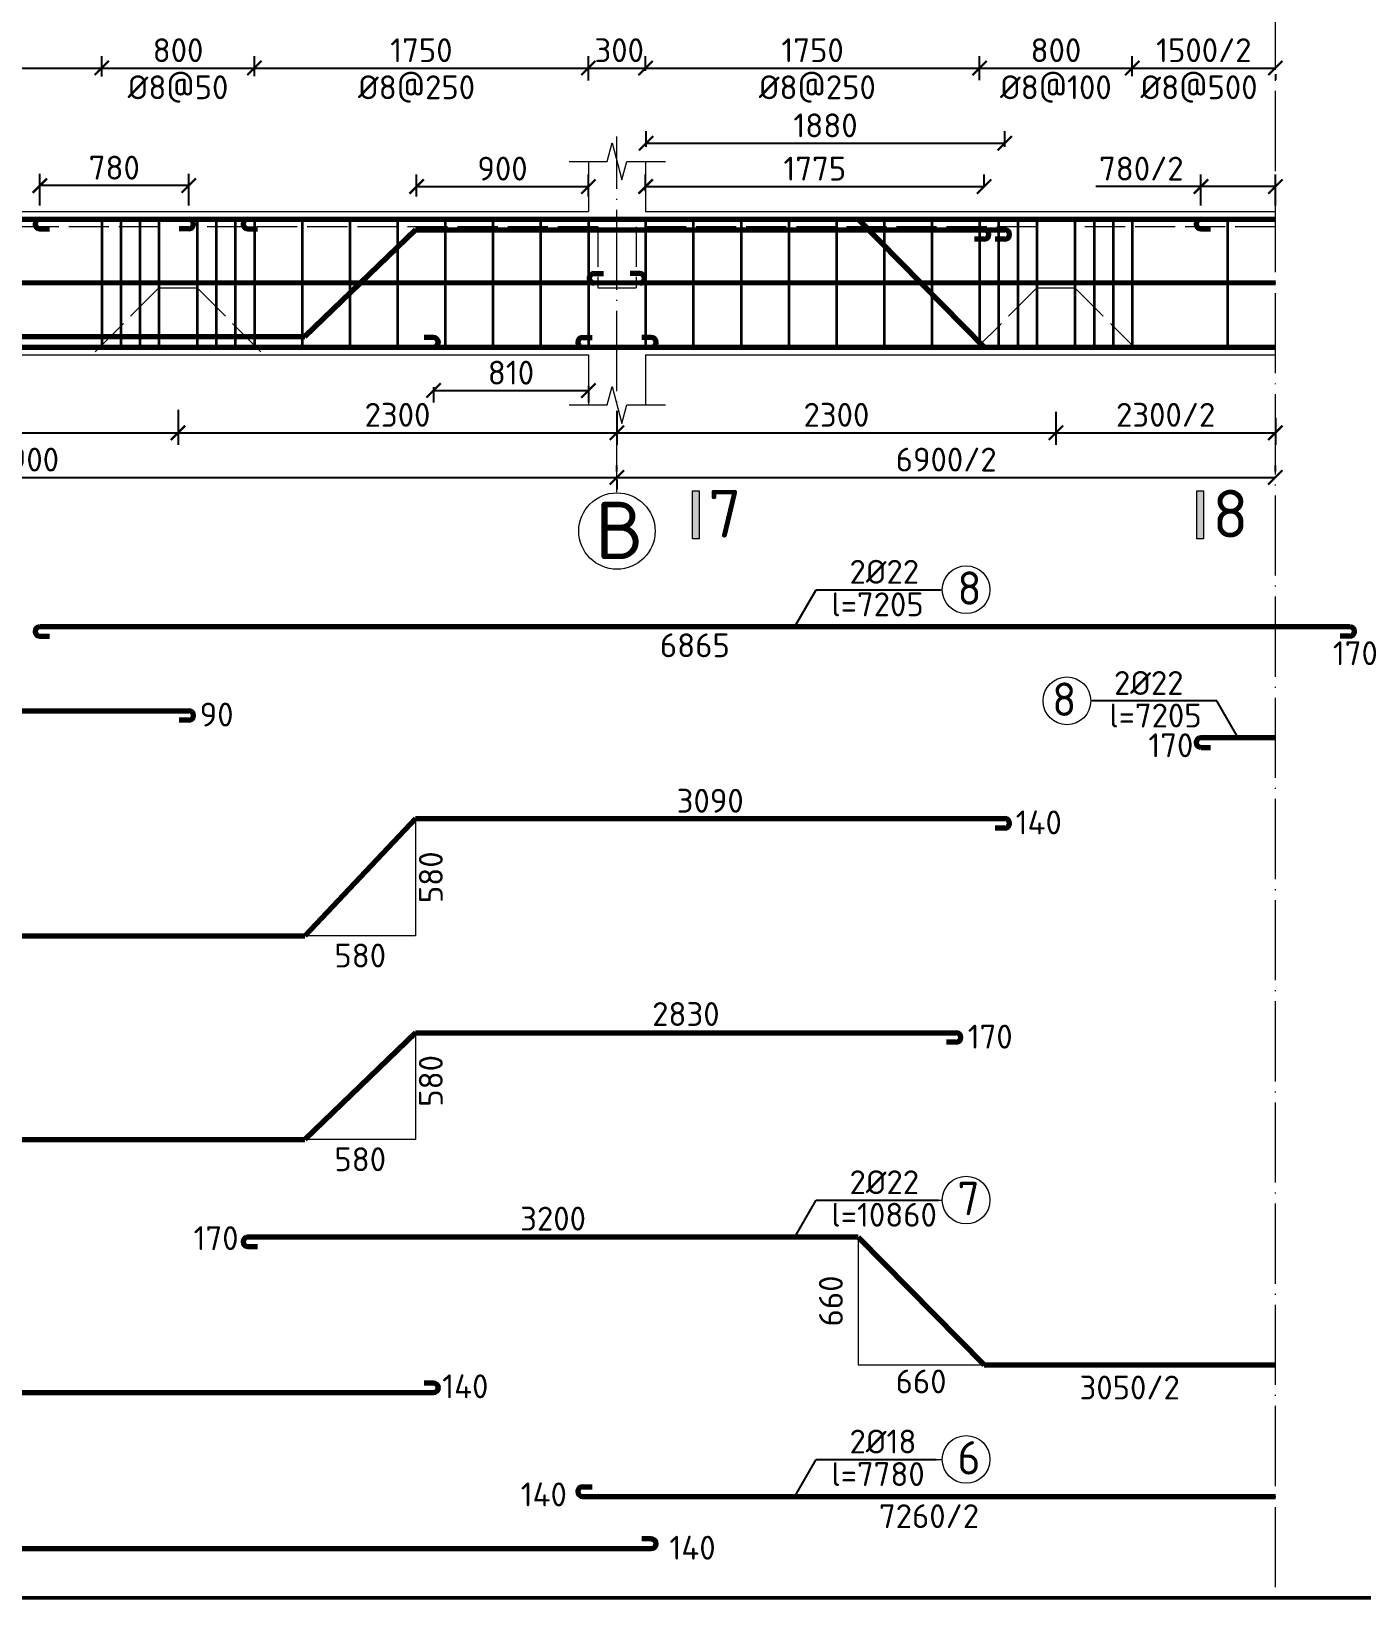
# Model space of a CAD drawing. Header units: millimetres. Extents: x 0 to 4970, y -594 to 1412.
# Drawn here: x 480.2 to 619.6, y 10 to 174.1 of the extents above; entities that cross this region are included whole.
import ezdxf

# ---------------------------------------------------------------- set-up
doc = ezdxf.new("R2010")
doc.units = ezdxf.units.MM
doc.header["$LTSCALE"] = 0.35
doc.header["$PDMODE"] = 3
doc.linetypes.add('ACAD_ISO02W100', pattern=[15, 12, -3])
doc.linetypes.add('ACAD_ISO04W100', pattern=[30, 24, -3, 0, -3])
doc.layers.get('0').update_dxf_attribs({"lineweight": 50})
for name, color, linetype, lineweight in [('Cot Dai', 7, 'Continuous', 35), ('Cot thep', 2, 'Continuous', 70), ('Cotthepcat', 3, 'Continuous', 70), ('Duong Bao', 6, 'Continuous', 18), ('Kich Thuoc', 1, 'Continuous', 20), ('Ky Hieu', 4, 'Continuous', 20), ('Net Khuat', 5, 'ACAD_ISO02W100', 20), ('NetCat', 7, 'Continuous', 20), ('Text', 40, 'Continuous', 20), ('Truc', 3, 'ACAD_ISO04W100', 20)]:
    doc.layers.add(name, color=color, linetype=linetype, lineweight=lineweight)
doc.styles.get("Standard").update_dxf_attribs({"font": 'isocpeur.ttf'})
doc.styles.add('VN', font='')
doc.styles.get('VN').set_extended_font_data('TCVN 7284')
doc.dimstyles.new('Dim20', dxfattribs={"dimtxt": 2.5, "dimasz": 1.5, "dimexe": 1.25, "dimexo": 0.625, "dimtad": 1, "dimlfac": 20, "dimtxsty": 'Standard', "dimblk": 'ARCHTICK', "dimcen": 2.5, "dimadec": 0, "dimazin": 0, "dimtfac": 1, "dimtmove": 0, "dimatfit": 3, "dimfxl": 1, "dimarcsym": 0})
doc.dimstyles.new('Dim50', dxfattribs={"dimtxt": 2.5, "dimasz": 1.5, "dimexe": 1.25, "dimexo": 0.625, "dimtad": 1, "dimlfac": 50, "dimtxsty": 'Standard', "dimblk": 'ARCHTICK', "dimcen": 2.5, "dimadec": 0, "dimazin": 0, "dimtfac": 1, "dimtmove": 0, "dimatfit": 3, "dimfxl": 1, "dimarcsym": 0})
doc.dimstyles.new('Dim50KT', dxfattribs={"dimtxt": 2.5, "dimasz": 1.5, "dimexe": 1.25, "dimexo": 0.625, "dimtad": 1, "dimlfac": 50, "dimtxsty": 'Standard', "dimblk": 'ARCHTICK', "dimcen": 2.5, "dimse1": 1, "dimse2": 1, "dimsd1": 1, "dimsd2": 1, "dimadec": 0, "dimazin": 0, "dimtfac": 1, "dimtmove": 0, "dimatfit": 3, "dimfxl": 1, "dimarcsym": 0})

# ---------------------------------------------------------------- blocks, each defined once
blk = doc.blocks.new('_ArchTick')
at = {"color": 0, "linetype": 'ByBlock', "const_width": 0.15}
blk.add_lwpolyline([(-0.5, -0.5), (0.5, 0.5)], dxfattribs=at)
blk = doc.blocks.new('*D900')
at = {"layer": 'Defpoints', "color": 0}
for p in [(522.37, 137.49), (538.59, 137.62), (538.59, 136.5)]:
    blk.add_point(p, dxfattribs=at)
at = {"layer": 'Kich Thuoc', "color": 0, "lineweight": -2}
for p, q in [((522.37, 136.86), (522.37, 135.25)), ((522.37, 136.5), (538.59, 136.5)), ((538.59, 136.99), (538.59, 135.25))]:
    blk.add_line(p, q, dxfattribs=at)
at = {"layer": 'Kich Thuoc', "color": 0, "lineweight": -2, "xscale": 1.5, "yscale": 1.5, "zscale": 1.5, "rotation": 180}
blk.add_blockref('_ArchTick', (522.37, 136.5), dxfattribs=at)
at = {"layer": 'Kich Thuoc', "color": 0, "lineweight": -2, "xscale": 1.5, "yscale": 1.5, "zscale": 1.5}
blk.add_blockref('_ArchTick', (538.59, 136.5), dxfattribs=at)
at = {"layer": 'Kich Thuoc', "color": 0, "insert": (530.48, 138.37), "char_height": 2.5, "attachment_point": 5}
blk.add_mtext('810', dxfattribs=at)
blk = doc.blocks.new('*D856')
at = {"layer": 'Defpoints', "color": 0}
for p in [(580.06, 157.87), (544.59, 156.76), (580.06, 157.16)]:
    blk.add_point(p, dxfattribs=at)
at = {"layer": 'Kich Thuoc', "color": 0, "lineweight": -2}
for p, q in [((544.59, 157.39), (544.59, 159.12)), ((544.59, 157.87), (580.06, 157.87)), ((580.06, 157.79), (580.06, 159.12))]:
    blk.add_line(p, q, dxfattribs=at)
at = {"layer": 'Kich Thuoc', "color": 0, "lineweight": -2, "xscale": 1.5, "yscale": 1.5, "zscale": 1.5, "rotation": 180}
blk.add_blockref('_ArchTick', (544.59, 157.87), dxfattribs=at)
at = {"layer": 'Kich Thuoc', "color": 0, "lineweight": -2, "xscale": 1.5, "yscale": 1.5, "zscale": 1.5}
blk.add_blockref('_ArchTick', (580.06, 157.87), dxfattribs=at)
at = {"layer": 'Kich Thuoc', "color": 0, "insert": (562.32, 159.75), "char_height": 2.5, "attachment_point": 5}
blk.add_mtext('1775', dxfattribs=at)
blk = doc.blocks.new('*D857')
at = {"layer": 'Defpoints', "color": 0}
for p in [(544.64, 161.41), (582.23, 162.41), (582.23, 161.41)]:
    blk.add_point(p, dxfattribs=at)
at = {"layer": 'Kich Thuoc', "color": 0, "lineweight": -2}
for p, q in [((544.64, 162.03), (544.64, 163.66)), ((582.23, 162.03), (582.23, 163.66)), ((544.64, 162.41), (582.23, 162.41))]:
    blk.add_line(p, q, dxfattribs=at)
at = {"layer": 'Kich Thuoc', "color": 0, "lineweight": -2, "xscale": 1.5, "yscale": 1.5, "zscale": 1.5, "rotation": 180}
blk.add_blockref('_ArchTick', (544.64, 162.41), dxfattribs=at)
at = {"layer": 'Kich Thuoc', "color": 0, "lineweight": -2, "xscale": 1.5, "yscale": 1.5, "zscale": 1.5}
blk.add_blockref('_ArchTick', (582.23, 162.41), dxfattribs=at)
at = {"layer": 'Kich Thuoc', "color": 0, "insert": (563.44, 164.28), "char_height": 2.5, "attachment_point": 5}
blk.add_mtext('1880', dxfattribs=at)
blk = doc.blocks.new('*D867')
at = {"layer": 'Defpoints', "color": 0}
for p in [(538.59, 157.87), (520.59, 156.2), (538.59, 156.2)]:
    blk.add_point(p, dxfattribs=at)
at = {"layer": 'Kich Thuoc', "color": 0, "lineweight": -2}
for p, q in [((520.59, 156.83), (520.59, 159.12)), ((520.59, 157.87), (538.59, 157.87)), ((538.59, 156.83), (538.59, 159.12))]:
    blk.add_line(p, q, dxfattribs=at)
at = {"layer": 'Kich Thuoc', "color": 0, "lineweight": -2, "xscale": 1.5, "yscale": 1.5, "zscale": 1.5, "rotation": 180}
blk.add_blockref('_ArchTick', (520.59, 157.87), dxfattribs=at)
at = {"layer": 'Kich Thuoc', "color": 0, "lineweight": -2, "xscale": 1.5, "yscale": 1.5, "zscale": 1.5}
blk.add_blockref('_ArchTick', (538.59, 157.87), dxfattribs=at)
at = {"layer": 'Kich Thuoc', "color": 0, "insert": (529.59, 159.75), "char_height": 2.5, "attachment_point": 5}
blk.add_mtext('900', dxfattribs=at)
blk = doc.blocks.new('*D869')
at = {"layer": 'Defpoints', "color": 0}
for p in [(425.24, 57.73), (508.88, 57.73), (508.88, 54.08)]:
    blk.add_point(p, dxfattribs=at)
at = {"layer": 'Kich Thuoc', "color": 0, "insert": (467.06, 55.95), "char_height": 2.5, "attachment_point": 5}
blk.add_mtext('4180', dxfattribs=at)
blk = doc.blocks.new('*D870')
at = {"layer": 'Defpoints', "color": 0}
for p in [(425.24, 79.07), (508.88, 79.07), (508.88, 75.42)]:
    blk.add_point(p, dxfattribs=at)
at = {"layer": 'Kich Thuoc', "color": 0, "insert": (467.06, 77.3), "char_height": 2.5, "attachment_point": 5}
blk.add_mtext('4180', dxfattribs=at)
blk = doc.blocks.new('*D872')
at = {"layer": 'Defpoints', "color": 0}
for p in [(523.95, 91.64), (523.95, 79.34), (523.95, 79.34)]:
    blk.add_point(p, dxfattribs=at)
at = {"layer": 'Kich Thuoc', "color": 0, "insert": (522.08, 85.49), "char_height": 2.5, "attachment_point": 5, "rotation": 90}
blk.add_mtext('580', dxfattribs=at)
blk = doc.blocks.new('*D873')
at = {"layer": 'Defpoints', "color": 0}
for p in [(508.88, 78.74), (520.48, 78.74), (508.88, 75.41)]:
    blk.add_point(p, dxfattribs=at)
at = {"layer": 'Kich Thuoc', "color": 0, "insert": (514.68, 77.29), "char_height": 2.5, "attachment_point": 5}
blk.add_mtext('580', dxfattribs=at)
blk = doc.blocks.new('*D876')
at = {"layer": 'Defpoints', "color": 0}
for p in [(523.95, 70.3), (523.95, 58), (523.95, 58)]:
    blk.add_point(p, dxfattribs=at)
at = {"layer": 'Kich Thuoc', "color": 0, "insert": (522.08, 64.15), "char_height": 2.5, "attachment_point": 5, "rotation": 90}
blk.add_mtext('580', dxfattribs=at)
blk = doc.blocks.new('*D877')
at = {"layer": 'Defpoints', "color": 0}
for p in [(508.88, 57.39), (520.48, 57.39), (508.88, 54.07)]:
    blk.add_point(p, dxfattribs=at)
at = {"layer": 'Kich Thuoc', "color": 0, "insert": (514.68, 55.94), "char_height": 2.5, "attachment_point": 5}
blk.add_mtext('580', dxfattribs=at)
blk = doc.blocks.new('*D878')
at = {"layer": 'Defpoints', "color": 0}
for p in [(520.48, 96.21), (582.23, 96.21), (582.23, 91.63)]:
    blk.add_point(p, dxfattribs=at)
at = {"layer": 'Kich Thuoc', "color": 0, "insert": (551.36, 93.51), "char_height": 2.5, "attachment_point": 5}
blk.add_mtext('3090', dxfattribs=at)
blk = doc.blocks.new('*D879')
at = {"layer": 'Defpoints', "color": 0}
for p in [(520.48, 73.58), (577.13, 73.58), (577.13, 69.29)]:
    blk.add_point(p, dxfattribs=at)
at = {"layer": 'Kich Thuoc', "color": 0, "insert": (548.81, 71.16), "char_height": 2.5, "attachment_point": 5}
blk.add_mtext('2830', dxfattribs=at)
blk = doc.blocks.new('*D880')
at = {"layer": 'Defpoints', "color": 0}
for p in [(502.92, 52.3), (566.86, 52.3), (566.86, 47.84)]:
    blk.add_point(p, dxfattribs=at)
at = {"layer": 'Kich Thuoc', "color": 0, "insert": (534.89, 49.72), "char_height": 2.5, "attachment_point": 5}
blk.add_mtext('3200', dxfattribs=at)
blk = doc.blocks.new('*D903')
at = {"layer": 'Defpoints', "color": 0}
for p in [(420.13, 31.49), (522.37, 31.49), (522.37, 27.44)]:
    blk.add_point(p, dxfattribs=at)
at = {"layer": 'Kich Thuoc', "color": 0, "insert": (471.25, 29.32), "char_height": 2.5, "attachment_point": 5}
blk.add_mtext('5110', dxfattribs=at)
blk = doc.blocks.new('*D881')
at = {"layer": 'Defpoints', "color": 0}
for p in [(401.6, 16.92), (545.19, 16.92), (545.19, 11.06)]:
    blk.add_point(p, dxfattribs=at)
at = {"layer": 'Kich Thuoc', "color": 0, "insert": (473.4, 12.93), "char_height": 2.5, "attachment_point": 5}
blk.add_mtext('7200', dxfattribs=at)
blk = doc.blocks.new('*D904')
at = {"layer": 'Defpoints', "color": 0}
for p in [(580.06, 34.39), (610.59, 34.39), (610.59, 30.14)]:
    blk.add_point(p, dxfattribs=at)
at = {"layer": 'Kich Thuoc', "color": 0, "insert": (595.32, 32.02), "char_height": 2.5, "attachment_point": 5}
blk.add_mtext('3050/2', dxfattribs=at)
blk = doc.blocks.new('*D905')
at = {"layer": 'Defpoints', "color": 0}
for p in [(566.86, 34.39), (580.06, 34.39), (580.06, 30.79)]:
    blk.add_point(p, dxfattribs=at)
at = {"layer": 'Kich Thuoc', "color": 0, "insert": (573.46, 32.66), "char_height": 2.5, "attachment_point": 5}
blk.add_mtext('660', dxfattribs=at)
blk = doc.blocks.new('*D906')
at = {"layer": 'Defpoints', "color": 0}
for p in [(566.86, 47.79), (565.89, 34.39), (566.86, 34.39)]:
    blk.add_point(p, dxfattribs=at)
at = {"layer": 'Kich Thuoc', "color": 0, "insert": (564.01, 41.09), "char_height": 2.5, "attachment_point": 5, "rotation": 90}
blk.add_mtext('660', dxfattribs=at)
blk = doc.blocks.new('*D882')
at = {"layer": 'Defpoints', "color": 0}
for p in [(537.99, 20.33), (610.59, 20.33), (610.59, 16.67)]:
    blk.add_point(p, dxfattribs=at)
at = {"layer": 'Kich Thuoc', "color": 0, "insert": (574.29, 18.54), "char_height": 2.5, "attachment_point": 5}
blk.add_mtext('7260/2', dxfattribs=at)
blk = doc.blocks.new('*D883')
at = {"layer": 'Defpoints', "color": 0}
for p in [(403.59, 127.8), (541.59, 127.8), (541.59, 127.39)]:
    blk.add_point(p, dxfattribs=at)
at = {"layer": 'Kich Thuoc', "color": 0, "lineweight": -2}
for p, q in [((403.59, 127.39), (541.59, 127.39)), ((403.59, 127.17), (403.59, 126.14)), ((541.59, 127.17), (541.59, 126.14))]:
    blk.add_line(p, q, dxfattribs=at)
at = {"layer": 'Kich Thuoc', "color": 0, "lineweight": -2, "xscale": 1.5, "yscale": 1.5, "zscale": 1.5, "rotation": 180}
blk.add_blockref('_ArchTick', (403.59, 127.39), dxfattribs=at)
at = {"layer": 'Kich Thuoc', "color": 0, "lineweight": -2, "xscale": 1.5, "yscale": 1.5, "zscale": 1.5}
blk.add_blockref('_ArchTick', (541.59, 127.39), dxfattribs=at)
at = {"layer": 'Kich Thuoc', "color": 0, "insert": (479.58, 129.26), "char_height": 2.5, "attachment_point": 5}
blk.add_mtext('6900', dxfattribs=at)
blk = doc.blocks.new('*D884')
at = {"layer": 'Defpoints', "color": 0}
for p in [(541.59, 127.39), (610.59, 127.39), (610.59, 127.39)]:
    blk.add_point(p, dxfattribs=at)
at = {"layer": 'Kich Thuoc', "color": 0, "lineweight": -2}
for p, q in [((541.59, 128.01), (541.59, 128.64)), ((610.59, 128.01), (610.59, 128.64)), ((541.59, 127.39), (610.59, 127.39))]:
    blk.add_line(p, q, dxfattribs=at)
at = {"layer": 'Kich Thuoc', "color": 0, "lineweight": -2, "xscale": 1.5, "yscale": 1.5, "zscale": 1.5, "rotation": 180}
blk.add_blockref('_ArchTick', (541.59, 127.39), dxfattribs=at)
at = {"layer": 'Kich Thuoc', "color": 0, "lineweight": -2, "xscale": 1.5, "yscale": 1.5, "zscale": 1.5}
blk.add_blockref('_ArchTick', (610.59, 127.39), dxfattribs=at)
at = {"layer": 'Kich Thuoc', "color": 0, "insert": (576.09, 129.26), "char_height": 2.5, "attachment_point": 5}
blk.add_mtext('6900/2', dxfattribs=at)
blk = doc.blocks.new('*D886')
at = {"layer": 'Defpoints', "color": 0}
for p in [(503.59, 170.29), (487.59, 168.79), (503.59, 168.8)]:
    blk.add_point(p, dxfattribs=at)
at = {"layer": 'Kich Thuoc', "color": 0, "lineweight": -2}
for p, q in [((487.59, 169.41), (487.59, 171.54)), ((503.59, 169.43), (503.59, 171.54)), ((487.59, 170.29), (503.59, 170.29))]:
    blk.add_line(p, q, dxfattribs=at)
at = {"layer": 'Kich Thuoc', "color": 0, "lineweight": -2, "xscale": 1.5, "yscale": 1.5, "zscale": 1.5, "rotation": 180}
blk.add_blockref('_ArchTick', (487.59, 170.29), dxfattribs=at)
at = {"layer": 'Kich Thuoc', "color": 0, "lineweight": -2, "xscale": 1.5, "yscale": 1.5, "zscale": 1.5}
blk.add_blockref('_ArchTick', (503.59, 170.29), dxfattribs=at)
at = {"layer": 'Kich Thuoc', "color": 0, "insert": (495.59, 172.16), "char_height": 2.5, "attachment_point": 5}
blk.add_mtext('800', dxfattribs=at)
blk = doc.blocks.new('*D887')
at = {"layer": 'Defpoints', "color": 0}
for p in [(538.59, 170.29), (503.59, 168.8), (538.59, 168.37)]:
    blk.add_point(p, dxfattribs=at)
at = {"layer": 'Kich Thuoc', "color": 0, "lineweight": -2}
for p, q in [((503.59, 169.43), (503.59, 171.54)), ((538.59, 168.99), (538.59, 171.54)), ((503.59, 170.29), (538.59, 170.29))]:
    blk.add_line(p, q, dxfattribs=at)
at = {"layer": 'Kich Thuoc', "color": 0, "lineweight": -2, "xscale": 1.5, "yscale": 1.5, "zscale": 1.5, "rotation": 180}
blk.add_blockref('_ArchTick', (503.59, 170.29), dxfattribs=at)
at = {"layer": 'Kich Thuoc', "color": 0, "lineweight": -2, "xscale": 1.5, "yscale": 1.5, "zscale": 1.5}
blk.add_blockref('_ArchTick', (538.59, 170.29), dxfattribs=at)
at = {"layer": 'Kich Thuoc', "color": 0, "insert": (521.09, 172.16), "char_height": 2.5, "attachment_point": 5}
blk.add_mtext('1750', dxfattribs=at)
blk = doc.blocks.new('*D888')
at = {"layer": 'Defpoints', "color": 0}
for p in [(544.59, 170.29), (544.59, 169.35), (538.59, 168.37)]:
    blk.add_point(p, dxfattribs=at)
at = {"layer": 'Kich Thuoc', "color": 0, "lineweight": -2}
for p, q in [((538.59, 168.99), (538.59, 171.54)), ((544.59, 169.98), (544.59, 171.54)), ((538.59, 170.29), (544.59, 170.29))]:
    blk.add_line(p, q, dxfattribs=at)
at = {"layer": 'Kich Thuoc', "color": 0, "lineweight": -2, "xscale": 1.5, "yscale": 1.5, "zscale": 1.5, "rotation": 180}
blk.add_blockref('_ArchTick', (538.59, 170.29), dxfattribs=at)
at = {"layer": 'Kich Thuoc', "color": 0, "lineweight": -2, "xscale": 1.5, "yscale": 1.5, "zscale": 1.5}
blk.add_blockref('_ArchTick', (544.59, 170.29), dxfattribs=at)
at = {"layer": 'Kich Thuoc', "color": 0, "insert": (541.82, 172.16), "char_height": 2.5, "attachment_point": 5}
blk.add_mtext('300', dxfattribs=at)
blk = doc.blocks.new('*D889')
at = {"layer": 'Defpoints', "color": 0}
for p in [(595.59, 170.29), (579.59, 168.41), (595.59, 168.81)]:
    blk.add_point(p, dxfattribs=at)
at = {"layer": 'Kich Thuoc', "color": 0, "lineweight": -2}
for p, q in [((579.59, 169.03), (579.59, 171.54)), ((595.59, 169.43), (595.59, 171.54)), ((579.59, 170.29), (595.59, 170.29))]:
    blk.add_line(p, q, dxfattribs=at)
at = {"layer": 'Kich Thuoc', "color": 0, "lineweight": -2, "xscale": 1.5, "yscale": 1.5, "zscale": 1.5, "rotation": 180}
blk.add_blockref('_ArchTick', (579.59, 170.29), dxfattribs=at)
at = {"layer": 'Kich Thuoc', "color": 0, "lineweight": -2, "xscale": 1.5, "yscale": 1.5, "zscale": 1.5}
blk.add_blockref('_ArchTick', (595.59, 170.29), dxfattribs=at)
at = {"layer": 'Kich Thuoc', "color": 0, "insert": (587.59, 172.16), "char_height": 2.5, "attachment_point": 5}
blk.add_mtext('800', dxfattribs=at)
blk = doc.blocks.new('*D891')
at = {"layer": 'Defpoints', "color": 0}
for p in [(457.59, 169.23), (487.59, 170.29), (487.59, 169.23)]:
    blk.add_point(p, dxfattribs=at)
at = {"layer": 'Kich Thuoc', "color": 0, "lineweight": -2}
for p, q in [((457.59, 169.86), (457.59, 171.54)), ((487.59, 169.86), (487.59, 171.54)), ((457.59, 170.29), (487.59, 170.29))]:
    blk.add_line(p, q, dxfattribs=at)
at = {"layer": 'Kich Thuoc', "color": 0, "lineweight": -2, "xscale": 1.5, "yscale": 1.5, "zscale": 1.5, "rotation": 180}
blk.add_blockref('_ArchTick', (457.59, 170.29), dxfattribs=at)
at = {"layer": 'Kich Thuoc', "color": 0, "lineweight": -2, "xscale": 1.5, "yscale": 1.5, "zscale": 1.5}
blk.add_blockref('_ArchTick', (487.59, 170.29), dxfattribs=at)
at = {"layer": 'Kich Thuoc', "color": 0, "insert": (472.59, 172.16), "char_height": 2.5, "attachment_point": 5}
blk.add_mtext('1500', dxfattribs=at)
blk = doc.blocks.new('*D892')
at = {"layer": 'Defpoints', "color": 0}
for p in [(544.59, 169.63), (579.59, 170.29), (579.59, 169.63)]:
    blk.add_point(p, dxfattribs=at)
at = {"layer": 'Kich Thuoc', "color": 0, "lineweight": -2}
for p, q in [((544.59, 170.26), (544.59, 171.54)), ((579.59, 170.26), (579.59, 171.54)), ((544.59, 170.29), (579.59, 170.29))]:
    blk.add_line(p, q, dxfattribs=at)
at = {"layer": 'Kich Thuoc', "color": 0, "lineweight": -2, "xscale": 1.5, "yscale": 1.5, "zscale": 1.5, "rotation": 180}
blk.add_blockref('_ArchTick', (544.59, 170.29), dxfattribs=at)
at = {"layer": 'Kich Thuoc', "color": 0, "lineweight": -2, "xscale": 1.5, "yscale": 1.5, "zscale": 1.5}
blk.add_blockref('_ArchTick', (579.59, 170.29), dxfattribs=at)
at = {"layer": 'Kich Thuoc', "color": 0, "insert": (562.09, 172.16), "char_height": 2.5, "attachment_point": 5}
blk.add_mtext('1750', dxfattribs=at)
blk = doc.blocks.new('*D893')
at = {"layer": 'Defpoints', "color": 0}
for p in [(595.59, 170.29), (610.59, 170.29), (610.59, 170.29)]:
    blk.add_point(p, dxfattribs=at)
at = {"layer": 'Kich Thuoc', "color": 0, "lineweight": -2}
for p, q in [((595.59, 170.91), (595.59, 171.54)), ((595.59, 170.29), (610.59, 170.29)), ((610.59, 169.66), (610.59, 169.04))]:
    blk.add_line(p, q, dxfattribs=at)
at = {"layer": 'Kich Thuoc', "color": 0, "lineweight": -2, "xscale": 1.5, "yscale": 1.5, "zscale": 1.5, "rotation": 180}
blk.add_blockref('_ArchTick', (595.59, 170.29), dxfattribs=at)
at = {"layer": 'Kich Thuoc', "color": 0, "lineweight": -2, "xscale": 1.5, "yscale": 1.5, "zscale": 1.5}
blk.add_blockref('_ArchTick', (610.59, 170.29), dxfattribs=at)
at = {"layer": 'Kich Thuoc', "color": 0, "insert": (603.09, 172.16), "char_height": 2.5, "attachment_point": 5}
blk.add_mtext('1500/2', dxfattribs=at)
blk = doc.blocks.new('*D894')
at = {"layer": 'Defpoints', "color": 0}
for p in [(481.11, 157.97), (481.11, 155.25), (496.71, 155.25)]:
    blk.add_point(p, dxfattribs=at)
at = {"layer": 'Kich Thuoc', "color": 0, "lineweight": -2}
for p, q in [((481.11, 155.87), (481.11, 159.22)), ((496.71, 155.87), (496.71, 159.22)), ((496.71, 157.97), (481.11, 157.97))]:
    blk.add_line(p, q, dxfattribs=at)
at = {"layer": 'Kich Thuoc', "color": 0, "lineweight": -2, "xscale": 1.5, "yscale": 1.5, "zscale": 1.5, "rotation": 180}
blk.add_blockref('_ArchTick', (481.11, 157.97), dxfattribs=at)
at = {"layer": 'Kich Thuoc', "color": 0, "lineweight": -2, "xscale": 1.5, "yscale": 1.5, "zscale": 1.5}
blk.add_blockref('_ArchTick', (496.71, 157.97), dxfattribs=at)
at = {"layer": 'Kich Thuoc', "color": 0, "insert": (488.91, 159.85), "char_height": 2.5, "attachment_point": 5}
blk.add_mtext('780', dxfattribs=at)
blk = doc.blocks.new('*D895')
at = {"layer": 'Defpoints', "color": 0}
for p in [(481.11, 112.19), (618.39, 112.19), (618.39, 107.92)]:
    blk.add_point(p, dxfattribs=at)
at = {"layer": 'Kich Thuoc', "color": 0, "insert": (549.75, 109.8), "char_height": 2.5, "attachment_point": 5}
blk.add_mtext('6865', dxfattribs=at)
blk = doc.blocks.new('*D907')
at = {"layer": 'Defpoints', "color": 0}
for p in [(610.59, 157.87), (602.79, 155.25), (610.59, 155.25)]:
    blk.add_point(p, dxfattribs=at)
at = {"layer": 'Kich Thuoc', "color": 0, "lineweight": -2}
for p, q in [((602.79, 157.87), (591.79, 157.87)), ((602.79, 155.87), (602.79, 159.12)), ((610.59, 157.87), (602.79, 157.87)), ((610.59, 155.87), (610.59, 159.12))]:
    blk.add_line(p, q, dxfattribs=at)
at = {"layer": 'Kich Thuoc', "color": 0, "lineweight": -2, "xscale": 1.5, "yscale": 1.5, "zscale": 1.5, "rotation": 180}
blk.add_blockref('_ArchTick', (602.79, 157.87), dxfattribs=at)
at = {"layer": 'Kich Thuoc', "color": 0, "lineweight": -2, "xscale": 1.5, "yscale": 1.5, "zscale": 1.5}
blk.add_blockref('_ArchTick', (610.59, 157.87), dxfattribs=at)
at = {"layer": 'Kich Thuoc', "color": 0, "insert": (596.54, 159.75), "char_height": 2.5, "attachment_point": 5}
blk.add_mtext('780/2', dxfattribs=at)
blk = doc.blocks.new('*D896')
at = {"layer": 'Defpoints', "color": 0}
for p in [(401.39, 103.52), (496.71, 103.52), (496.71, 99.18)]:
    blk.add_point(p, dxfattribs=at)
at = {"layer": 'Kich Thuoc', "color": 0, "insert": (449.05, 101.05), "char_height": 2.5, "attachment_point": 5}
blk.add_mtext('4775', dxfattribs=at)
blk = doc.blocks.new('*D913')
at = {"layer": 'Defpoints', "color": 0}
for p in [(449.59, 135.87), (495.59, 135.08), (495.59, 132.07)]:
    blk.add_point(p, dxfattribs=at)
at = {"layer": 'Kich Thuoc', "color": 0, "lineweight": -2}
for p, q in [((449.59, 135.24), (449.59, 130.82)), ((495.59, 134.46), (495.59, 130.82)), ((449.59, 132.07), (495.59, 132.07))]:
    blk.add_line(p, q, dxfattribs=at)
at = {"layer": 'Kich Thuoc', "color": 0, "lineweight": -2, "xscale": 1.5, "yscale": 1.5, "zscale": 1.5, "rotation": 180}
blk.add_blockref('_ArchTick', (449.59, 132.07), dxfattribs=at)
at = {"layer": 'Kich Thuoc', "color": 0, "lineweight": -2, "xscale": 1.5, "yscale": 1.5, "zscale": 1.5}
blk.add_blockref('_ArchTick', (495.59, 132.07), dxfattribs=at)
at = {"layer": 'Kich Thuoc', "color": 0, "insert": (472.59, 133.95), "char_height": 2.5, "attachment_point": 5}
blk.add_mtext('2300', dxfattribs=at)
blk = doc.blocks.new('*D914')
at = {"layer": 'Defpoints', "color": 0}
for p in [(495.59, 135.08), (541.59, 134.99), (541.59, 132.07)]:
    blk.add_point(p, dxfattribs=at)
at = {"layer": 'Kich Thuoc', "color": 0, "lineweight": -2}
for p, q in [((495.59, 134.46), (495.59, 130.82)), ((541.59, 134.36), (541.59, 130.82)), ((495.59, 132.07), (541.59, 132.07))]:
    blk.add_line(p, q, dxfattribs=at)
at = {"layer": 'Kich Thuoc', "color": 0, "lineweight": -2, "xscale": 1.5, "yscale": 1.5, "zscale": 1.5, "rotation": 180}
blk.add_blockref('_ArchTick', (495.59, 132.07), dxfattribs=at)
at = {"layer": 'Kich Thuoc', "color": 0, "lineweight": -2, "xscale": 1.5, "yscale": 1.5, "zscale": 1.5}
blk.add_blockref('_ArchTick', (541.59, 132.07), dxfattribs=at)
at = {"layer": 'Kich Thuoc', "color": 0, "insert": (518.59, 133.95), "char_height": 2.5, "attachment_point": 5}
blk.add_mtext('2300', dxfattribs=at)
blk = doc.blocks.new('*D915')
at = {"layer": 'Defpoints', "color": 0}
for p in [(541.59, 134.99), (587.59, 134.88), (587.59, 132.07)]:
    blk.add_point(p, dxfattribs=at)
at = {"layer": 'Kich Thuoc', "color": 0, "lineweight": -2}
for p, q in [((541.59, 134.36), (541.59, 130.82)), ((587.59, 134.26), (587.59, 130.82)), ((541.59, 132.07), (587.59, 132.07))]:
    blk.add_line(p, q, dxfattribs=at)
at = {"layer": 'Kich Thuoc', "color": 0, "lineweight": -2, "xscale": 1.5, "yscale": 1.5, "zscale": 1.5, "rotation": 180}
blk.add_blockref('_ArchTick', (541.59, 132.07), dxfattribs=at)
at = {"layer": 'Kich Thuoc', "color": 0, "lineweight": -2, "xscale": 1.5, "yscale": 1.5, "zscale": 1.5}
blk.add_blockref('_ArchTick', (587.59, 132.07), dxfattribs=at)
at = {"layer": 'Kich Thuoc', "color": 0, "insert": (564.59, 133.95), "char_height": 2.5, "attachment_point": 5}
blk.add_mtext('2300', dxfattribs=at)
blk = doc.blocks.new('*D916')
at = {"layer": 'Defpoints', "color": 0}
for p in [(587.59, 134.88), (610.59, 134.26), (610.59, 132.07)]:
    blk.add_point(p, dxfattribs=at)
at = {"layer": 'Kich Thuoc', "color": 0, "lineweight": -2}
for p, q in [((587.59, 134.26), (587.59, 130.82)), ((610.59, 133.63), (610.59, 130.82)), ((587.59, 132.07), (610.59, 132.07))]:
    blk.add_line(p, q, dxfattribs=at)
at = {"layer": 'Kich Thuoc', "color": 0, "lineweight": -2, "xscale": 1.5, "yscale": 1.5, "zscale": 1.5, "rotation": 180}
blk.add_blockref('_ArchTick', (587.59, 132.07), dxfattribs=at)
at = {"layer": 'Kich Thuoc', "color": 0, "lineweight": -2, "xscale": 1.5, "yscale": 1.5, "zscale": 1.5}
blk.add_blockref('_ArchTick', (610.59, 132.07), dxfattribs=at)
at = {"layer": 'Kich Thuoc', "color": 0, "insert": (599.09, 133.95), "char_height": 2.5, "attachment_point": 5}
blk.add_mtext('2300/2', dxfattribs=at)

msp = doc.modelspace()

# ---------------------------------------------------------------- hatches: boundary and pattern name
at = {"layer": 'NetCat'}
h = msp.add_hatch(color=256, dxfattribs=at)
h.paths.add_polyline_path([(549.518802, 125.970023), (550.218802, 125.970023), (550.218802, 120.970023), (549.518802, 120.970023)])
edge = h.paths.add_edge_path(flags=17)
edge.add_line((549.518802, 120.970023), (549.518802, 125.970023))
h = msp.add_hatch(color=256, dxfattribs=at)
h.paths.add_polyline_path([(602.365428, 125.970023), (603.065428, 125.970023), (603.065428, 120.970023), (602.365428, 120.970023)])
edge = h.paths.add_edge_path(flags=17)
edge.add_line((602.365428, 120.970023), (602.365428, 125.970023))

# ---------------------------------------------------------------- linework, layer by layer
msp.add_lwpolyline([(20, 10), (830, 10), (830, 584), (20, 584)], close=True)
at = {"layer": 'Cot Dai'}
for p, q in [((487.586868, 154.440554), (487.586868, 141.040554)), ((489.586868, 154.44522), (489.586868, 141.04522)), ((491.586868, 154.44522), (491.586868, 141.04522)), ((493.586868, 154.44522), (493.586868, 141.04522)), ((497.586868, 154.450176), (497.586868, 141.050176)), ((499.586868, 154.440554), (499.586868, 141.040554)), ((501.586868, 154.440554), (501.586868, 141.040554)), ((503.586868, 154.44522), (503.586868, 141.04522)), ((508.586868, 154.44522), (508.586868, 141.04522)), ((513.586868, 154.44522), (513.586868, 141.04522)), ((518.586868, 154.44522), (518.586868, 141.04522)), ((523.586868, 154.44522), (523.586868, 141.04522)), ((523.586868, 154.44522), (523.586868, 141.04522)), ((528.586868, 154.44522), (528.586868, 141.04522)), ((533.586868, 154.44522), (533.586868, 141.04522)), ((538.586868, 154.44522), (538.586868, 141.04522)), ((544.586868, 154.44522), (544.586868, 141.04522)), ((549.586868, 154.44522), (549.586868, 141.04522)), ((554.586868, 154.44522), (554.586868, 141.04522)), ((559.586868, 154.44522), (559.586868, 141.04522)), ((564.586868, 154.44522), (564.586868, 141.04522)), ((569.586868, 154.44522), (569.586868, 141.04522)), ((574.586868, 154.44522), (574.586868, 141.04522)), ((579.586868, 154.44522), (579.586868, 141.04522)), ((581.586868, 154.44522), (581.586868, 141.04522)), ((583.586868, 154.44522), (583.586868, 141.04522)), ((585.586868, 154.44522), (585.586868, 141.04522)), ((589.586868, 154.458945), (589.586868, 141.058945)), ((591.586868, 154.440554), (591.586868, 141.040554)), ((593.586868, 154.440554), (593.586868, 141.040554)), ((595.586868, 154.440554), (595.586868, 141.040554)), ((605.586868, 154.440554), (605.586868, 141.040554))]:
    msp.add_line(p, q, dxfattribs=at)
at = {"layer": 'Cot thep'}
for p, q in [((401.386868, 154.44522), (544.586868, 154.44522)), ((481.114597, 154.44522), (610.586868, 154.44522)), ((566.857519, 154.44522), (580.057519, 141.04522)), ((508.883284, 142.14522), (520.483284, 153.34522)), ((520.483284, 153.34522), (508.883284, 142.14522)), ((520.483284, 153.34522), (582.230074, 153.34522)), ((610.586868, 147.765178), (401.892001, 147.745286)), ((425.243217, 142.14522), (508.883284, 142.14522)), ((435.023788, 142.14522), (502.586868, 142.14522)), ((401.892001, 141.04522), (544.586868, 141.04522)), ((420.125166, 141.04522), (497.743239, 141.04522)), ((538.586868, 141.04522), (610.586868, 141.04522)), ((580.057519, 141.04522), (610.586868, 141.04522)), ((481.114597, 111.751316), (618.386868, 111.751316)), ((401.386868, 102.942119), (496.714597, 102.942119)), ((610.586868, 100.102792), (602.786868, 100.102792)), ((520.483284, 91.639471), (508.883284, 79.339471)), ((520.483284, 91.639471), (582.230074, 91.639471)), ((425.243217, 79.339471), (508.883284, 79.339471)), ((520.483284, 69.198029), (508.883284, 57.998029)), ((520.483284, 69.198029), (577.129878, 69.198029)), ((425.243217, 57.998029), (508.883284, 57.998029)), ((566.857519, 47.785223), (502.916552, 47.785223)), ((566.857519, 47.785223), (580.057519, 34.385223)), ((580.057519, 34.385223), (610.586868, 34.385223)), ((420.125166, 31.489401), (522.368112, 31.489401)), ((537.986868, 20.613091), (610.586868, 20.613091)), ((401.604645, 15.151464), (545.186868, 15.151464))]:
    msp.add_line(p, q, dxfattribs=at)
at = {"layer": 'Cotthepcat'}
for p, q in [((481.114597, 153.44522), (482.114597, 153.44522)), ((496.714597, 153.44522), (495.714597, 153.44522)), ((502.916552, 153.44522), (503.916552, 153.44522)), ((602.786868, 153.44522), (603.786868, 153.44522)), ((580.057519, 152.34522), (579.057519, 152.34522)), ((582.230074, 152.34522), (581.230074, 152.34522)), ((539.186907, 148.758792), (540.186907, 148.758792)), ((543.98683, 148.758792), (542.98683, 148.758792)), ((522.368112, 142.04522), (521.368112, 142.04522)), ((537.986868, 142.04522), (538.986868, 142.04522)), ((545.186868, 142.04522), (544.186868, 142.04522)), ((481.114597, 110.751316), (482.114597, 110.751316)), ((618.386868, 110.751316), (617.386868, 110.751316)), ((496.714597, 101.942119), (495.714597, 101.942119)), ((602.786868, 99.102792), (603.786868, 99.102792)), ((582.230074, 90.639471), (581.230074, 90.639471)), ((577.129878, 68.198029), (576.129878, 68.198029)), ((502.916552, 46.785223), (503.916552, 46.785223)), ((522.368112, 32.489401), (521.368112, 32.489401)), ((537.986868, 21.613091), (538.986868, 21.613091)), ((545.186868, 16.151464), (544.186868, 16.151464))]:
    msp.add_line(p, q, dxfattribs=at)
for centre, start, end in [((481.114597, 153.94522), 90, 270), ((496.714597, 153.94522), 270, 90), ((502.916552, 153.94522), 90, 270), ((602.786868, 153.94522), 90, 270), ((580.057519, 152.84522), 270, 90), ((582.230074, 152.84522), 270, 90), ((539.186907, 148.258792), 90, 270), ((543.98683, 148.258792), 270, 90), ((522.368112, 141.54522), 270, 90), ((537.986868, 141.54522), 90, 270), ((545.186868, 141.54522), 270, 90), ((481.114597, 111.251316), 90, 270), ((618.386868, 111.251316), 270, 90), ((496.714597, 102.442119), 270, 90), ((602.786868, 99.602792), 90, 270), ((582.230074, 91.139471), 270, 90), ((577.129878, 68.698029), 270, 90), ((502.916552, 47.285223), 90, 270), ((522.368112, 31.989401), 270, 90), ((537.986868, 21.113091), 90, 270), ((545.186868, 15.651464), 270, 90)]:
    msp.add_arc(centre, 0.5, start, end, dxfattribs=at)
at = {"layer": 'Duong Bao'}
for p, q in [((538.586868, 160.502712), (538.586868, 155.24522)), ((544.586868, 160.502712), (544.586868, 155.24522)), ((406.586868, 155.24522), (538.586868, 155.24522)), ((544.586868, 155.24522), (610.586868, 155.24522)), ((406.586868, 140.24522), (538.586868, 140.24522)), ((538.586868, 140.24522), (538.586868, 134.987727)), ((544.586868, 140.24522), (610.586868, 140.24522)), ((544.586868, 140.24522), (544.586868, 134.987727))]:
    msp.add_line(p, q, dxfattribs=at)
at = {"layer": 'Kich Thuoc'}
for p, q in [((520.483284, 91.639471), (520.483284, 79.339471)), ((520.483284, 79.339471), (508.883284, 79.339471)), ((520.483284, 69.198029), (520.483284, 57.998029)), ((520.483284, 57.998029), (508.883284, 57.998029)), ((566.857519, 47.785223), (566.857519, 34.385223)), ((566.857519, 34.385223), (580.057519, 34.385223))]:
    msp.add_line(p, q, dxfattribs=at)
at = {"layer": 'Ky Hieu'}
for p, q in [((568.500865, 115.625932), (575.68127, 115.625932)), ((598.422159, 103.977408), (591.241753, 103.977408)), ((569.18127, 51.659839), (575.68127, 51.659839)), ((568.363397, 24.487707), (575.543803, 24.487707)), ((575.543803, 24.487707), (575.68127, 24.487707))]:
    msp.add_line(p, q, dxfattribs=at)
for points in [[(536.586868, 160.502712), (536.586868, 160.502712), (540.551592, 160.502712), (541.06923, 162.434564), (542.104506, 158.57086), (542.622145, 160.502712), (546.664289, 160.502712), (546.664289, 160.502712)], [(536.586868, 134.987727), (536.586868, 134.987727), (540.551592, 134.987727), (541.06923, 136.919579), (542.104506, 133.055875), (542.622145, 134.987727), (546.664289, 134.987727), (546.664289, 134.987727)]]:
    msp.add_lwpolyline(points, dxfattribs=at)
for centre, radius in [((541.586868, 121.771375), 4), ((578.18127, 115.625932), 2.5), ((588.741753, 103.977408), 2.5), ((578.18127, 51.659839), 2.5), ((578.18127, 24.487707), 2.5)]:
    msp.add_circle(centre, radius, dxfattribs=at)
at = {"layer": 'Net Khuat'}
for p, q in [((493.586868, 153.64522), (451.586868, 153.64522)), ((493.586868, 153.64522), (493.586868, 147.24522)), ((539.586868, 153.64522), (497.586868, 153.64522)), ((497.586868, 153.64522), (497.586868, 147.24522)), ((539.586868, 153.64522), (539.586868, 147.24522)), ((585.586868, 153.64522), (543.586868, 153.64522)), ((543.586868, 153.64522), (543.586868, 147.24522)), ((585.586868, 153.64522), (585.586868, 147.24522)), ((610.586868, 153.64522), (589.586868, 153.64522)), ((589.586868, 153.64522), (589.586868, 147.24522)), ((493.586868, 147.24522), (486.586868, 140.24522)), ((493.586868, 147.24522), (497.586868, 147.24522)), ((497.586868, 147.24522), (504.586868, 140.24522)), ((539.586868, 147.24522), (543.586868, 147.24522)), ((585.586868, 147.24522), (579.386868, 141.04522)), ((585.586868, 147.24522), (589.586868, 147.24522)), ((589.586868, 147.24522), (595.786868, 141.04522))]:
    msp.add_line(p, q, dxfattribs=at)
at = {"layer": 'NetCat'}
msp.add_line((602.365428, 120.970023), (602.365428, 125.970023), dxfattribs=at)
msp.add_line((602.365428, 120.970023), (602.365428, 125.970023), dxfattribs=at)
for points in [[(549.518802, 125.970023), (550.218802, 125.970023), (550.218802, 120.970023), (549.518802, 120.970023), (549.518802, 125.970023)], [(602.365428, 125.970023), (603.065428, 125.970023), (603.065428, 120.970023), (602.365428, 120.970023), (602.365428, 125.970023)]]:
    msp.add_lwpolyline(points, dxfattribs=at)
at = {"layer": 'Truc'}
for p, q in [((610.586868, 11.09816), (610.586868, 579.543852)), ((541.586868, 125.840791), (541.586868, 163.115289))]:
    msp.add_line(p, q, dxfattribs=at)

# ---------------------------------------------------------------- texts
at = {"layer": 'Kich Thuoc', "color": 2}
msp.add_text('B', height=6, dxfattribs=at).set_placement((539.300229, 118.846733))
at = {"layer": 'Kich Thuoc', "char_height": 2.5}
for s, insert, width, attachment_point in [('%%C8@50', (495.586868, 168.09122), 24.5, 5), ('%%C8@250', (520.586868, 168.09122), 24.5, 5), ('%%C8@250', (562.586868, 168.09122), 24.5, 5), ('%%C8@100', (587.586868, 168.09122), 24.5, 5), ('%%C8@500', (602.586868, 168.09122), 24.5, 5), ('170', (621.327037, 110.218217), 3.45107973, 3), ('90', (497.851985, 103.790133), 3.45107973, 1), ('170', (597.274993, 100.569668), 3.45107973, 1), ('140', (583.367462, 92.487485), 3.45107973, 1), ('170', (578.34237, 70.038642), 3.45107973, 1), ('170', (497.214149, 48.924316), 3.45107973, 1), ('140', (523.27292, 33.397859), 3.45107973, 1), ('140', (531.495517, 22.072025), 3.45107973, 1), ('140', (547.084488, 16.48696), 3.45107973, 1)]:
    msp.add_mtext(s, dxfattribs=dict(at, insert=insert, width=width, attachment_point=attachment_point))
at = {"layer": 'Ky Hieu', "style": 'VN'}
for s, p in [('8', (577.267247, 114.042797)), ('8', (587.205777, 102.394274)), ('7', (577.267247, 50.076704)), ('6', (577.267247, 22.904573))]:
    msp.add_text(s, height=3.5, dxfattribs=at).set_placement(p)
at = {"layer": 'Ky Hieu', "char_height": 2.5}
for s, insert, attachment_point in [('2%%C22', (565.960928, 116.250932), 7), ('l=7205', (564.060928, 112.839413), 7), ('2%%C22', (600.962096, 104.602408), 9), ('l=7205', (602.862096, 101.190889), 9), ('2%%C22', (565.960928, 52.284839), 7), ('l=10860', (564.060928, 48.87332), 7), ('2%%C18', (565.960928, 25.112707), 7), ('l=7780', (564.060928, 21.701188), 7)]:
    msp.add_mtext(s, dxfattribs=dict(at, insert=insert, attachment_point=attachment_point))
at = {"layer": 'Text', "char_height": 5, "width": 11.43756339, "attachment_point": 1}
for s, insert in [('7', (551.142196, 126.089824)), ('8', (603.988822, 126.089824))]:
    msp.add_mtext(s, dxfattribs=dict(at, insert=insert))

# ---------------------------------------------------------------- dimensions: what is measured, and where the dimension line sits
at = {"layer": 'Kich Thuoc'}
for base, p1, p2, dimstyle, picture, middle in [((487.586868, 170.287914), (457.586868, 169.233313), (487.586868, 169.233313), 'Dim50', '*D891', (472.586868, 172.162914)), ((579.586868, 170.287914), (544.586868, 169.633344), (579.586868, 169.633344), 'Dim50', '*D892', (562.086868, 172.162914)), ((481.114597, 157.97491), (496.714597, 155.24522), (481.114597, 155.24522), 'Dim50', '*D894', (488.914597, 159.84991)), ((538.586868, 157.873966), (520.586868, 156.200855), (538.586868, 156.200855), 'Dim50', '*D867', (529.586868, 159.748966)), ((580.057519, 30.785924), (566.857519, 34.385223), (580.057519, 34.385223), 'Dim50KT', '*D905', (573.457519, 32.660924))]:
    dim = msp.add_linear_dim(base=base, p1=p1, p2=p2, dimstyle=dimstyle, dxfattribs=at)
    dim.commit()
    dim.dimension.update_dxf_attribs({"geometry": picture, "text_midpoint": middle})
for base, p1, p2, picture, middle in [((503.586868, 170.287914), (487.586868, 168.789079), (503.586868, 168.802541), '*D886', (495.586868, 172.162914)), ((538.586868, 170.287914), (503.586868, 168.802541), (538.586868, 168.369179), '*D887', (521.086868, 172.162914)), ((595.586868, 170.287914), (579.586868, 168.405093), (595.586868, 168.809318), '*D889', (587.586868, 172.162914)), ((495.586868, 132.074738), (449.586868, 135.865398), (495.586868, 135.08343), '*D913', (472.586868, 133.949738)), ((541.586868, 132.074738), (495.586868, 135.08343), (541.586868, 134.987727), '*D914', (518.586868, 133.949738)), ((587.586868, 132.074738), (541.586868, 134.987727), (587.586868, 134.880303), '*D915', (564.586868, 133.949738))]:
    dim = msp.add_linear_dim(base=base, p1=p1, p2=p2, dimstyle='Dim50', override={"dimtmove": 1}, dxfattribs=at)
    dim.commit()
    dim.dimension.update_dxf_attribs({"geometry": picture, "text_midpoint": middle})
dim = msp.add_linear_dim(base=(544.586868, 170.287914), p1=(538.586868, 168.369179), p2=(544.586868, 169.351989), dimstyle='Dim50', override={"dimtmove": 1}, dxfattribs=at)
dim.commit()
dim.dimension.update_dxf_attribs({"geometry": '*D888', "text_midpoint": (541.819638, 170.287914), "dimtype": 160})
for base, p1, p2, text, dimstyle, picture, middle in [((610.586868, 170.287914), (595.586868, 170.287914), (610.586868, 170.287914), '1500/2', 'Dim50', '*D893', (603.086868, 172.162914)), ((582.230074, 162.409158), (544.643217, 161.405832), (582.230074, 161.405832), '1880', 'Dim50', '*D857', (563.436645, 164.284158)), ((580.057519, 157.870164), (544.586868, 156.763), (580.057519, 157.161995), '1775', 'Dim50', '*D856', (562.322194, 159.745164)), ((538.586868, 136.495641), (522.368112, 137.488898), (538.586868, 137.616473), '810', 'Dim50', '*D900', (530.47749, 138.370641)), ((610.586868, 127.388624), (541.586868, 127.388624), (610.586868, 127.388624), '6900/2', 'Dim50', '*D884', (576.086868, 129.263624)), ((618.386868, 107.922299), (481.114597, 112.187948), (618.386868, 112.187948), '6865', 'Dim50KT', '*D895', (549.750733, 109.797299)), ((496.714597, 99.17876), (401.386868, 103.519906), (496.714597, 103.519906), '4775', 'Dim50KT', '*D896', (449.050733, 101.05376)), ((582.230074, 91.630385), (520.483284, 96.205404), (582.230074, 96.205404), '3090', 'Dim50KT', '*D878', (551.356679, 93.505385)), ((508.883284, 75.420838), (425.243217, 79.073123), (508.883284, 79.073123), '4180', 'Dim50KT', '*D870', (467.06325, 77.295838)), ((577.129878, 69.286743), (520.483284, 73.577648), (577.129878, 73.577648), '2830', 'Dim50KT', '*D879', (548.806581, 71.161743)), ((508.883284, 54.079396), (425.243217, 57.731681), (508.883284, 57.731681), '4180', 'Dim50KT', '*D869', (467.06325, 55.954396)), ((566.857519, 47.844301), (502.916552, 52.300441), (566.857519, 52.300441), '3200', 'Dim50KT', '*D880', (534.887036, 49.719301)), ((610.586868, 30.141823), (580.057519, 34.385223), (610.586868, 34.385223), '3050/2', 'Dim50KT', '*D904', (595.322194, 32.016823)), ((522.368112, 27.443288), (420.125166, 31.489401), (522.368112, 31.489401), '5110', 'Dim50KT', '*D903', (471.246639, 29.318288)), ((610.586868, 16.669483), (537.986868, 20.325319), (610.586868, 20.325319), '7260/2', 'Dim50KT', '*D882', (574.286868, 18.544483)), ((545.186868, 11.055633), (401.604645, 16.918081), (545.186868, 16.918081), '7200', 'Dim50KT', '*D881', (473.395757, 12.930633))]:
    dim = msp.add_linear_dim(base=base, p1=p1, p2=p2, text=text, dimstyle=dimstyle, dxfattribs=at)
    dim.commit()
    dim.dimension.update_dxf_attribs({"geometry": picture, "text_midpoint": middle})
dim = msp.add_linear_dim(base=(610.586868, 157.870164), p1=(602.786868, 155.24522), p2=(610.586868, 155.24522), text='780/2', dimstyle='Dim50', dxfattribs=at)
dim.commit()
dim.dimension.update_dxf_attribs({"geometry": '*D907', "text_midpoint": (596.536868, 157.870164), "dimtype": 160})
dim = msp.add_linear_dim(base=(610.586868, 132.074738), p1=(587.586868, 134.880303), p2=(610.586868, 134.255303), text='2300/2', dimstyle='Dim50', override={"dimtmove": 1}, dxfattribs=at)
dim.commit()
dim.dimension.update_dxf_attribs({"geometry": '*D916', "text_midpoint": (599.086868, 133.949738)})
dim = msp.add_linear_dim(base=(541.586868, 127.388624), p1=(403.586868, 127.796635), p2=(541.586868, 127.796635), dimstyle='Dim50', dxfattribs=at)
dim.commit()
dim.dimension.update_dxf_attribs({"geometry": '*D883', "text_midpoint": (479.584464, 127.388624), "dimtype": 160})
for base, p1, p2, text, picture, middle in [((523.950561, 79.339471), (523.950561, 91.639471), (523.950561, 79.339471), '580', '*D872', (522.075561, 85.489471)), ((523.950561, 57.998029), (523.950561, 70.298029), (523.950561, 57.998029), '580', '*D876', (522.075561, 64.148029)), ((565.885883, 34.385223), (566.857519, 47.785223), (566.857519, 34.385223), '660', '*D906', (564.010883, 41.085223))]:
    dim = msp.add_linear_dim(base=base, p1=p1, p2=p2, angle=90, text=text, dimstyle='Dim50KT', dxfattribs=at)
    dim.commit()
    dim.dimension.update_dxf_attribs({"geometry": picture, "text_midpoint": middle})
for base, p1, p2, picture, middle in [((508.883284, 75.41055), (520.483284, 78.735007), (508.883284, 78.735007), '*D873', (514.683284, 77.28555)), ((508.883284, 54.069108), (520.483284, 57.393566), (508.883284, 57.393566), '*D877', (514.683284, 55.944108))]:
    dim = msp.add_linear_dim(base=base, p1=p1, p2=p2, angle=180, dimstyle='Dim50KT', dxfattribs=at)
    dim.commit()
    dim.dimension.update_dxf_attribs({"geometry": picture, "text_midpoint": middle})

# ---------------------------------------------------------------- leaders
at = {"layer": 'Ky Hieu', "annotation_type": 0, "has_hookline": 1}
for points, hookline_direction, text_width in [([(560.236155, 111.751316), (562.473166, 115.625932), (567.875865, 115.625932)], 0, 7), ([(606.686868, 100.102792), (604.449858, 103.977408), (599.047159, 103.977408)], 1, 7), ([(560.236155, 47.785223), (562.473166, 51.659839), (567.668627, 51.659839)], 0, 7), ([(560.236155, 20.613091), (562.473166, 24.487707), (567.918803, 24.487707)], 0, 6.5)]:
    msp.add_leader(points, dimstyle='Dim20', override={"dimgap": 0.625, "dimtad": 1, "dimldrblk": 'None'}, dxfattribs=dict(at, hookline_direction=hookline_direction, text_width=text_width))

doc.saveas('drawing.dxf')
